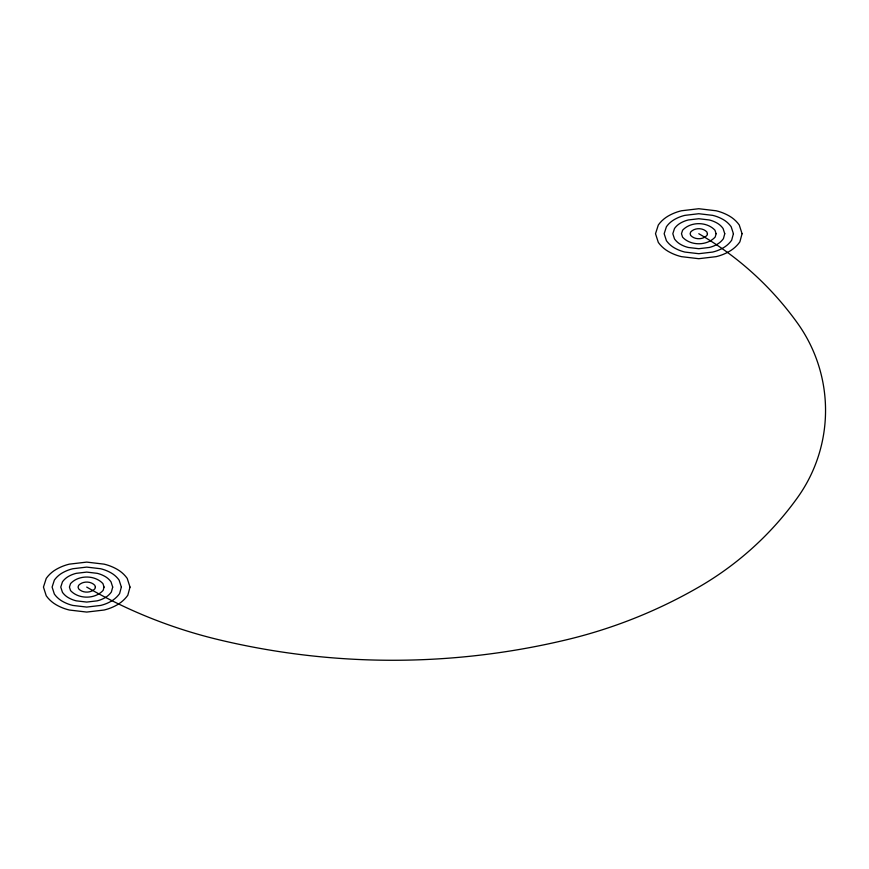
<?xml version="1.0" encoding="UTF-8"?>
<svg xmlns="http://www.w3.org/2000/svg" width="869" height="869" viewBox="0 0 869 869"><rect width="100%" height="100%" fill="white"/><g stroke="black" fill="none" stroke-linecap="round" stroke-linejoin="round"><path stroke-width="1.3" d="M86.726 587.086A494.559 494.559 0 0 0 218.977 639.78A747.144 747.144 0 0 0 566.534 639.78A494.559 494.559 0 0 0 698.785 587.086A315.784 315.784 0 0 0 797.47 497.687A149.75 149.75 0 0 0 797.47 323.105A315.784 315.784 0 0 0 698.785 233.718M95.384 587.086L94.949 588.726C90.919 593.201 82.718 593.255 78.634 588.834L78.069 587.086L78.634 585.337C82.664 580.97 90.789 580.97 94.819 585.337L95.384 587.086M104.041 587.086L103.161 590.355C95.112 599.306 78.699 599.414 70.541 590.583L69.422 587.086L70.541 583.599C78.601 574.844 94.851 574.844 102.922 583.599L104.041 587.086M112.698 587.086L111.373 591.995A20.117 20.117 0 0 1 105.095 597.687A29.676 29.676 0 0 1 97.154 600.848L86.726 602.076L76.298 600.848A29.676 29.676 0 0 1 68.369 597.687A18.944 18.944 0 0 1 62.449 592.321L60.765 587.086L62.449 581.85A18.944 18.944 0 0 1 68.369 576.484A29.676 29.676 0 0 1 76.298 573.323L86.726 572.095L97.154 573.323A29.676 29.676 0 0 1 105.095 576.484A18.944 18.944 0 0 1 111.015 581.85L112.698 587.086M121.356 587.086L119.596 593.625A26.82 26.82 0 0 1 111.21 601.218A39.561 39.561 0 0 1 100.63 605.432L86.726 607.073L72.822 605.432A39.561 39.561 0 0 1 62.242 601.218A25.266 25.266 0 0 1 54.356 594.07L52.107 587.086L54.356 580.101A25.266 25.266 0 0 1 62.242 572.953A39.561 39.561 0 0 1 72.822 568.739L86.726 567.099L100.63 568.739A39.561 39.561 0 0 1 111.21 572.953A25.266 25.266 0 0 1 119.107 580.101L121.356 587.086M130.013 587.086L127.808 595.265A33.533 33.533 0 0 1 117.337 604.759A49.457 49.457 0 0 1 104.106 610.027L86.726 612.069L69.346 610.027A49.457 49.457 0 0 1 56.127 604.759A31.577 31.577 0 0 1 46.253 595.819L43.45 587.086L46.253 578.363A31.577 31.577 0 0 1 56.127 569.423A49.457 49.457 0 0 1 69.346 564.144L86.726 562.102L104.106 564.144A49.457 49.457 0 0 1 117.337 569.423A31.577 31.577 0 0 1 127.2 578.363L130.013 587.086M707.442 233.718L707.008 235.347C702.978 239.822 694.776 239.877 690.692 235.456L690.127 233.718L690.692 231.969C694.722 227.591 702.847 227.591 706.888 231.969L707.442 233.718M716.099 233.718L715.22 236.987C707.17 245.938 690.757 246.046 682.599 237.204L681.481 233.718L682.599 230.22C690.67 221.476 706.91 221.476 714.981 230.22L716.099 233.718M724.757 233.718L723.442 238.617A20.117 20.117 0 0 1 717.153 244.319A29.676 29.676 0 0 1 709.213 247.48L698.785 248.708L688.357 247.48A29.676 29.676 0 0 1 680.427 244.319A18.944 18.944 0 0 1 674.507 238.953L672.823 233.718L674.507 228.482A18.944 18.944 0 0 1 680.427 223.116A29.676 29.676 0 0 1 688.357 219.955L698.785 218.727L709.213 219.955A29.676 29.676 0 0 1 717.153 223.116A18.944 18.944 0 0 1 723.073 228.482L724.757 233.718M733.414 233.718L731.655 240.257A26.82 26.82 0 0 1 723.269 247.85A39.561 39.561 0 0 1 712.689 252.064L698.785 253.705L684.891 252.064A39.561 39.561 0 0 1 674.311 247.85A25.266 25.266 0 0 1 666.414 240.702L664.166 233.718L666.414 226.733A25.266 25.266 0 0 1 674.311 219.575A39.561 39.561 0 0 1 684.891 215.36L698.785 213.72L712.689 215.36A39.561 39.561 0 0 1 723.269 219.575A25.266 25.266 0 0 1 731.166 226.733L733.414 233.718M742.072 233.718L739.867 241.886A33.533 33.533 0 0 1 729.395 251.38A49.457 49.457 0 0 1 716.165 256.648L698.785 258.701L681.415 256.648A49.457 49.457 0 0 1 668.185 251.38A31.577 31.577 0 0 1 658.322 242.44L655.508 233.718L658.322 224.984A31.577 31.577 0 0 1 668.185 216.044A49.457 49.457 0 0 1 681.415 210.776L698.785 208.723L716.165 210.776A49.457 49.457 0 0 1 729.395 216.044A31.577 31.577 0 0 1 739.258 224.984L742.072 233.718"/></g></svg>
